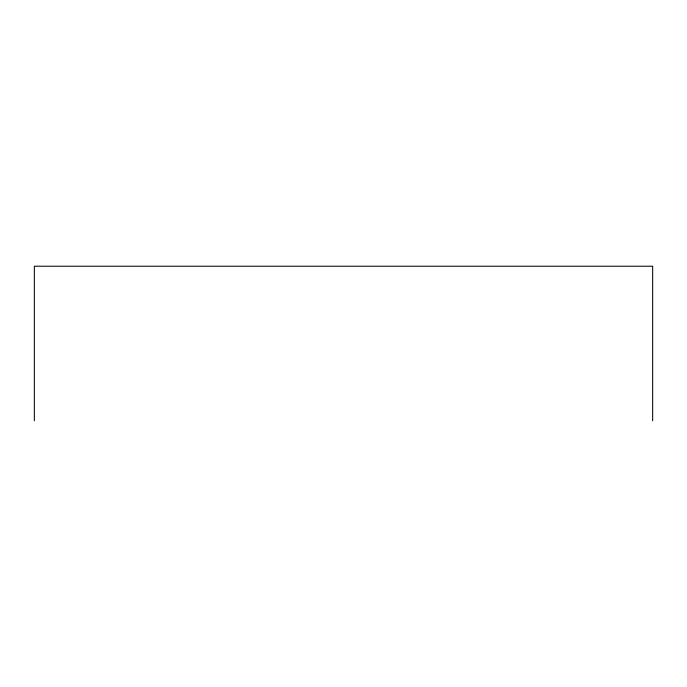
<?xml version="1.0" encoding="UTF-8"?>
<svg xmlns="http://www.w3.org/2000/svg" width="687" height="687" viewBox="0 0 687 687"><rect width="100%" height="100%" fill="white"/><g stroke="black" fill="none" stroke-linecap="round" stroke-linejoin="round"><path stroke-width="1.03" d="M652.65 420.779L652.65 266.221L34.35 266.221L34.35 420.779"/></g></svg>
